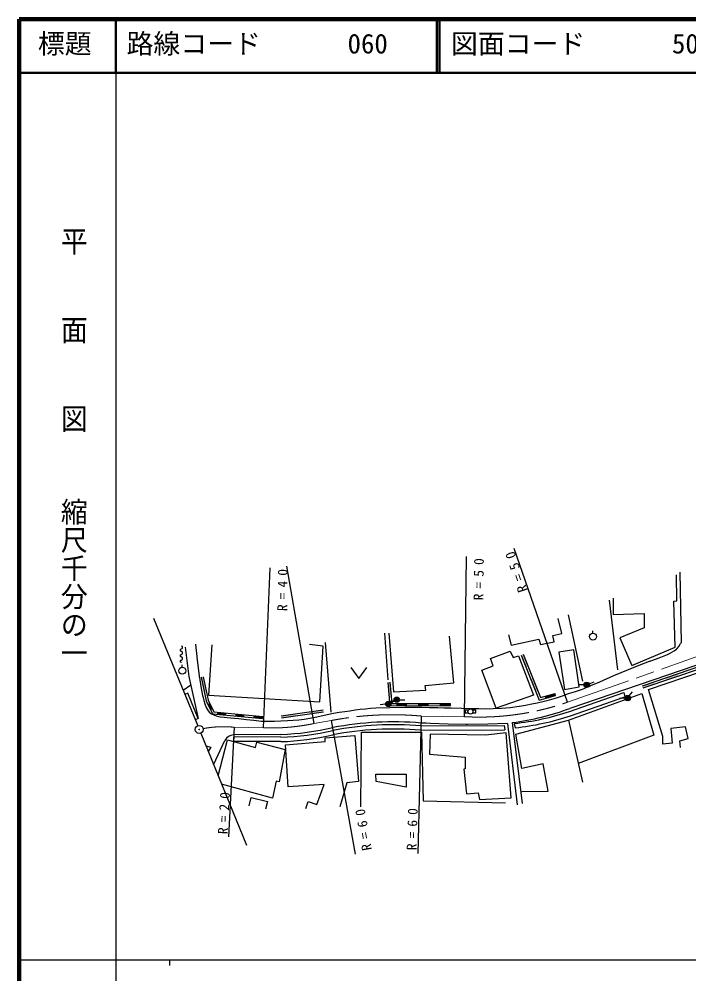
# Model space of a CAD drawing. Units: millimetres, scale not verified. Extents: x 40000 to 680000, y 20000 to 380000.
# Drawn here: x 40000 to 164672, y 202409 to 380000 of the extents above; entities that cross this region are included whole.
import ezdxf
from ezdxf.enums import TextEntityAlignment as Align

# ---------------------------------------------------------------- set-up
doc = ezdxf.new("R2010")
doc.units = ezdxf.units.MM
doc.header["$LTSCALE"] = 1000
doc.linetypes.add('CHAIN', pattern=[18.5, 12, -1.5, 3.5, -1.5])
for name, color, linetype, lineweight in [('M-BGD', 7, 'Continuous', 25), ('M-BMK', 2, 'CHAIN', 13), ('M-BMK-SRVR', 3, 'Continuous', 25), ('M-OTRS', 6, 'Continuous', 25), ('M-TTL', 2, 'Continuous', 140), ('M-TTL-BAND', 7, 'Continuous', 25), ('M-TTL-LINE', 7, 'Continuous', 50)]:
    doc.layers.add(name, color=color, linetype=linetype, lineweight=lineweight)
doc.layers.add('M-STR-HTXT', color=7, linetype='Continuous')
doc.layers.add('M-TTL-TXT', color=7, linetype='Continuous')
doc.styles.add('@ＭＳ 明朝', font='')
doc.styles.add('ＭＳ ゴシック', font='')
doc.styles.get('@ＭＳ 明朝').set_extended_font_data('@MS Mincho')
doc.styles.get('ＭＳ ゴシック').set_extended_font_data('MS Gothic')

msp = doc.modelspace()

# ---------------------------------------------------------------- hatches: boundary and pattern name
at = {"layer": 'M-BGD'}
for points in [[(133432, 261701), (134345, 259419), (134716, 259568), (133803, 261850)], [(73870, 257604), (74447, 254926), (74838, 255010), (74261, 257688)], [(162584, 258177), (160371, 257424), (160500, 257045), (162713, 257799)], [(108638, 256611), (108867, 254043), (109265, 254079), (109036, 256647)], [(135259, 257137), (136172, 254855), (136543, 255004), (135630, 257286)], [(158159, 256671), (155946, 255917), (156075, 255539), (158288, 256292)], [(137922, 253644), (139857, 254164), (139753, 254550), (137818, 254030)], [(75113, 252606), (75681, 251462), (76039, 251640), (75472, 252784)], [(110217, 252290), (112228, 252293), (112228, 252693), (110217, 252690)], [(114239, 252296), (116250, 252298), (116250, 252698), (114239, 252696)], [(118261, 252301), (120272, 252304), (120272, 252704), (118261, 252701)], [(76827, 250714), (78525, 250555), (78562, 250953), (76865, 251112)], [(80222, 250395), (81920, 250236), (81957, 250634), (80259, 250794)], [(83617, 250077), (85314, 249917), (85352, 250315), (83654, 250475)], [(88833, 250012), (91446, 250385), (91389, 250781), (88776, 250408)], [(94058, 250759), (96671, 251132), (96615, 251528), (94002, 251155)]]:
    msp.add_hatch(color=256, dxfattribs=at).paths.add_polyline_path(points)

# ---------------------------------------------------------------- linework, layer by layer
for p, q in [((142092, 252948), (132178, 281535)), ((122930, 250249), (123266, 280062)), ((85505, 248168), (86716, 277950)), ((94913, 248976), (89854, 278245)), ((162951, 277127), (163202, 264010)), ((162432, 271777), (162383, 276617)), ((149835, 271935), (151395, 258979)), ((150550, 272266), (150599, 269234)), ((161894, 271728), (162432, 271777)), ((162090, 263171), (161894, 271728)), ((65041, 268547), (73243, 248570)), ((141014, 265712), (140349, 268529)), ((142209, 269204), (144871, 256835)), ((150599, 269234), (156320, 269430)), ((156320, 269430), (156320, 266790)), ((156320, 266790), (151822, 264932)), ((108025, 265792), (108636, 257089)), ((108849, 265768), (109710, 254855)), ((120936, 256576), (120115, 265221)), ((131117, 265478), (131587, 263561)), ((131587, 263561), (136750, 264656)), ((136750, 264656), (137024, 263678)), ((139332, 265321), (141014, 265712)), ((139566, 264187), (139332, 265321)), ((146806, 265802), (146806, 266244)), ((151822, 264932), (154022, 259749)), ((70110, 262819), (70172, 262860)), ((70172, 262860), (70338, 262964)), ((70296, 263398), (70234, 263419)), ((70338, 263377), (70296, 263398)), ((70379, 263336), (70338, 263377)), ((70338, 262964), (70400, 263026)), ((70420, 263274), (70379, 263336)), ((70400, 263026), (70420, 263067)), ((70441, 263191), (70420, 263274)), ((70420, 263067), (70441, 263129)), ((70441, 263129), (70441, 263191)), ((70924, 263160), (71587, 257702)), ((72841, 263741), (73147, 260810)), ((75855, 263626), (75254, 254238)), ((96583, 263350), (94080, 263676)), ((96007, 252986), (96583, 263350)), ((96948, 264030), (98027, 251119)), ((137024, 263678), (139566, 264187)), ((154022, 259749), (162090, 263171)), ((161944, 262512), (162369, 262836)), ((162369, 262836), (162420, 262883)), ((162420, 262883), (162469, 262932)), ((162469, 262932), (162774, 263303)), ((162774, 263303), (163036, 263716)), ((163036, 263716), (163113, 263851)), ((163113, 263851), (163202, 264010)), ((70027, 262674), (70048, 262736)), ((70027, 262591), (70027, 262674)), ((70048, 262529), (70027, 262591)), ((70027, 261640), (70048, 261702)), ((70027, 261557), (70027, 261640)), ((70048, 261495), (70027, 261557)), ((70048, 262736), (70069, 262778)), ((70069, 262488), (70048, 262529)), ((70048, 261702), (70069, 261744)), ((70069, 261454), (70048, 261495)), ((70069, 262778), (70110, 262819)), ((70110, 262447), (70069, 262488)), ((70069, 261744), (70110, 261785)), ((70110, 261413), (70069, 261454)), ((70172, 262405), (70110, 262447)), ((70110, 261785), (70172, 261826)), ((70172, 261371), (70110, 261413)), ((70234, 262385), (70172, 262405)), ((70172, 261826), (70338, 261930)), ((70234, 261351), (70172, 261371)), ((70296, 262364), (70234, 262385)), ((70296, 261330), (70234, 261351)), ((70338, 262343), (70296, 262364)), ((70338, 261309), (70296, 261330)), ((70379, 262302), (70338, 262343)), ((70338, 261930), (70400, 261992)), ((70379, 261268), (70338, 261309)), ((70420, 262240), (70379, 262302)), ((70420, 261206), (70379, 261268)), ((70400, 261992), (70420, 262033)), ((70441, 262157), (70420, 262240)), ((70420, 262033), (70441, 262095)), ((70441, 261123), (70420, 261206)), ((70420, 260999), (70441, 261061)), ((70441, 262095), (70441, 262157)), ((70441, 261061), (70441, 261123)), ((127753, 261057), (131391, 262466)), ((131391, 262466), (131978, 261253)), ((131978, 261253), (132952, 261599)), ((132952, 261599), (135776, 254257)), ((133432, 261701), (136780, 253337)), ((133803, 261850), (137019, 253815)), ((143252, 262679), (140435, 262255)), ((140435, 262255), (141531, 255287)), ((144269, 255795), (143252, 262679)), ((157613, 260666), (159159, 261222)), ((159159, 261222), (160683, 261841)), ((160683, 261841), (161056, 262019)), ((161056, 262019), (161498, 262248)), ((161498, 262248), (161944, 262512)), ((70027, 260606), (70048, 260668)), ((70027, 260523), (70027, 260606)), ((70048, 260461), (70027, 260523)), ((70048, 260668), (70069, 260710)), ((70069, 260420), (70048, 260461)), ((70069, 260710), (70110, 260751)), ((70110, 260379), (70069, 260420)), ((70110, 260751), (70172, 260792)), ((70172, 260337), (70110, 260379)), ((70172, 260792), (70338, 260896)), ((70234, 260317), (70172, 260337)), ((70338, 260896), (70400, 260958)), ((70368, 259442), (70368, 259884)), ((70400, 260958), (70420, 260999)), ((73147, 260810), (73525, 257793)), ((101720, 259390), (103220, 257350)), ((103220, 257350), (104720, 259390)), ((126128, 258913), (128223, 259727)), ((128223, 259727), (127753, 261057)), ((168343, 260575), (142537, 251791)), ((153442, 259012), (155387, 259823)), ((155387, 259823), (157363, 260578)), ((167010, 259684), (155946, 255917)), ((167139, 259305), (156075, 255539)), ((157363, 260578), (157446, 260608)), ((157446, 260608), (157613, 260666)), ((71587, 257702), (73349, 249934)), ((73525, 257793), (73542, 257674)), ((73542, 257674), (73560, 257555)), ((73560, 257555), (73830, 255892)), ((73870, 257604), (74819, 253201)), ((74261, 257688), (75199, 253334)), ((128770, 251826), (126128, 258913)), ((148093, 256757), (150707, 257882)), ((150707, 257882), (153442, 259012)), ((157171, 255337), (167007, 258670)), ((70525, 255191), (71936, 256162)), ((73830, 255892), (74165, 254216)), ((108638, 256611), (109023, 252289)), ((109036, 256647), (109389, 252689)), ((115577, 256068), (120936, 256576)), ((115695, 255207), (115577, 256068)), ((141531, 255287), (144269, 255795)), ((145142, 256166), (144142, 256148)), ((144840, 255399), (146445, 256037)), ((146108, 256356), (147041, 256717)), ((146445, 256037), (148093, 256757)), ((71429, 254653), (70846, 254408)), ((73349, 249934), (71429, 254653)), ((74165, 254216), (74262, 253791)), ((75254, 254238), (96007, 252986)), ((109710, 254855), (115695, 255207)), ((135776, 254257), (128770, 251826)), ((136780, 253337), (139857, 254164)), ((137019, 253815), (139753, 254550)), ((139857, 254164), (139753, 254550)), ((140029, 253735), (141133, 254126)), ((141133, 254126), (142277, 254544)), ((142253, 249600), (155892, 254540)), ((142277, 254544), (143535, 254961)), ((142451, 251209), (152541, 254744)), ((143535, 254961), (144840, 255399)), ((152541, 254744), (152722, 253948)), ((153581, 254099), (154188, 254894)), ((155892, 254540), (158165, 246802)), ((159794, 246594), (157171, 255337)), ((74262, 253791), (74387, 253275)), ((74387, 253275), (74567, 252611)), ((74567, 252611), (74812, 251942)), ((74819, 253201), (76014, 250790)), ((75199, 253334), (76274, 251168)), ((108229, 252573), (107233, 252485)), ((109825, 253261), (108871, 252961)), ((109023, 252289), (120272, 252304)), ((109179, 252831), (110084, 253256)), ((109389, 252689), (120272, 252704)), ((110802, 253406), (111802, 253395)), ((120272, 252304), (120272, 252704)), ((131416, 251984), (133052, 252190)), ((133052, 252190), (133117, 252199)), ((133117, 252199), (134260, 252388)), ((134260, 252388), (135444, 252611)), ((135444, 252611), (136459, 252824)), ((136459, 252824), (137512, 253061)), ((137512, 253061), (138754, 253365)), ((138754, 253365), (140029, 253735)), ((142632, 250412), (152722, 253948)), ((152778, 253685), (151778, 253651)), ((74812, 251942), (74979, 251621)), ((74979, 251621), (75178, 251333)), ((75178, 251333), (75457, 251046)), ((75457, 251046), (75783, 250809)), ((75783, 250809), (76225, 250582)), ((76014, 250790), (85314, 249917)), ((76225, 250582), (76713, 250408)), ((76274, 251168), (85352, 250315)), ((76713, 250408), (77417, 250243)), ((88776, 250408), (96615, 251528)), ((88833, 250012), (96671, 251132)), ((95430, 250221), (96795, 250509)), ((96795, 250509), (97640, 250710)), ((97640, 250710), (98521, 250905)), ((98521, 250905), (99559, 251078)), ((99559, 251078), (100643, 251228)), ((100643, 251228), (101577, 251362)), ((101577, 251362), (102548, 251503)), ((102548, 251503), (103497, 251630)), ((103497, 251630), (104485, 251742)), ((104485, 251742), (105421, 251818)), ((105421, 251818), (106397, 251874)), ((106397, 251874), (109031, 251969)), ((109031, 251969), (111772, 252012)), ((111772, 252012), (113324, 252020)), ((113324, 252020), (114937, 252012)), ((114937, 252012), (116401, 251983)), ((116401, 251983), (117922, 251940)), ((117922, 251940), (119139, 251902)), ((119139, 251902), (120404, 251868)), ((120404, 251868), (122316, 251841)), ((122316, 251841), (124306, 251804)), ((123605, 251445), (123005, 251445)), ((123005, 251445), (123005, 250965)), ((123005, 250965), (123605, 250965)), ((124306, 251804), (125540, 251762)), ((125005, 251445), (124405, 251445)), ((124405, 250965), (125005, 250965)), ((125005, 250965), (125005, 251445)), ((125540, 251762), (126823, 251732)), ((126823, 251732), (128269, 251757)), ((128269, 251757), (129772, 251840)), ((129772, 251840), (131416, 251984)), ((73349, 249934), (72799, 249652)), ((77417, 250243), (78155, 250134)), ((78155, 250134), (78717, 250076)), ((78717, 250076), (79363, 250019)), ((79363, 250019), (80840, 249888)), ((80840, 249888), (82313, 249732)), ((82313, 249732), (83688, 249579)), ((83688, 249579), (85118, 249444)), ((85118, 249444), (86316, 249418)), ((85314, 249917), (85352, 250315)), ((86316, 249418), (87564, 249444)), ((87564, 249444), (88745, 249492)), ((88745, 249492), (89973, 249552)), ((89973, 249552), (91015, 249610)), ((91015, 249610), (92095, 249696)), ((92095, 249696), (93085, 249820)), ((93085, 249820), (94109, 249984)), ((94109, 249984), (95430, 250221)), ((98074, 249528), (102582, 224699)), ((114832, 250373), (114193, 224784)), ((115780, 249027), (114800, 249070)), ((116597, 248992), (115780, 249027)), ((119866, 248871), (116597, 248992)), ((123135, 248811), (119866, 248871)), ((123287, 248810), (123135, 248811)), ((123439, 248810), (123287, 248810)), ((127233, 248853), (123439, 248810)), ((130877, 248955), (127233, 248853)), ((130877, 248955), (132716, 233878)), ((133716, 234118), (131837, 249155)), ((132165, 248979), (132346, 248183)), ((132461, 247021), (142253, 249600)), ((142253, 249600), (144862, 238050)), ((73812, 247181), (82316, 226343)), ((80020, 248288), (78966, 227902)), ((88744, 246959), (79947, 246860)), ((103587, 233493), (103719, 247380)), ((103719, 247380), (114925, 247342)), ((114766, 247720), (130441, 247787)), ((114786, 248540), (130260, 248584)), ((114925, 247342), (115188, 234620)), ((116498, 246984), (116376, 243254)), ((126827, 246799), (116498, 246984)), ((130678, 247227), (126827, 246799)), ((130260, 248584), (130441, 247787)), ((131595, 235186), (130678, 247227)), ((133597, 240594), (132461, 247021)), ((164056, 248342), (161324, 248069)), ((161324, 248069), (161542, 245337)), ((164548, 246211), (164056, 248342)), ((76211, 241303), (78283, 245832)), ((77046, 239257), (78768, 245966)), ((78768, 245966), (84000, 244539)), ((79997, 245655), (80017, 246475)), ((88711, 245610), (79997, 245655)), ((88731, 246429), (80017, 246475)), ((84000, 244539), (84226, 245540)), ((84226, 245540), (89518, 244144)), ((89560, 245003), (96953, 245629)), ((96953, 246294), (102508, 246724)), ((96953, 245629), (96953, 246294)), ((102508, 246724), (103173, 238197)), ((158165, 246802), (144075, 241534)), ((159848, 245118), (159794, 246594)), ((161542, 245337), (159848, 245118)), ((162963, 245774), (164548, 246211)), ((163127, 244517), (162963, 245774)), ((74765, 244845), (75659, 244580)), ((75659, 244580), (75193, 243798)), ((89518, 244144), (88393, 238144)), ((90069, 237219), (89560, 245003)), ((116376, 243254), (123038, 242704)), ((123038, 242704), (123038, 240565)), ((123038, 240565), (122773, 240489)), ((122773, 240489), (123283, 235920)), ((137575, 241469), (133597, 240594)), ((138493, 236398), (137575, 241469)), ((87830, 238269), (87142, 235108)), ((88393, 238144), (87830, 238269)), ((103173, 238197), (100982, 237962)), ((106376, 239554), (112015, 239554)), ((106490, 238185), (106376, 239554)), ((112015, 237158), (106490, 238185)), ((112015, 239554), (112015, 237158)), ((87142, 235108), (77683, 237696)), ((96758, 237610), (90069, 237219)), ((95428, 233934), (96758, 237610)), ((100982, 237962), (99692, 233503)), ((133553, 236310), (138493, 236398)), ((82833, 233699), (83185, 235224)), ((83185, 235224), (86236, 234481)), ((86236, 234481), (85884, 233034)), ((93355, 233151), (93824, 234481)), ((93824, 234481), (95428, 233934)), ((115188, 234620), (130551, 234229)), ((123283, 235920), (125422, 236103)), ((125422, 236103), (125666, 234820)), ((125666, 234820), (131595, 235186))]:
    msp.add_line(p, q, dxfattribs=at)
for centre, radius in [((146806, 265156), 646), ((70368, 258796), 646), ((145642, 256175), 500), ((145642, 256175), 440), ((145642, 256175), 380), ((145642, 256175), 320), ((145642, 256175), 260), ((145642, 256175), 200), ((145642, 256175), 140), ((145642, 256175), 80), ((145642, 256175), 20), ((153278, 253702), 500), ((153278, 253702), 440), ((153278, 253702), 380), ((153278, 253702), 320), ((153278, 253702), 260), ((108727, 252618), 500), ((108727, 252618), 440), ((108727, 252618), 380), ((108727, 252618), 320), ((108727, 252618), 260), ((108727, 252618), 200), ((108727, 252618), 140), ((108727, 252618), 80), ((108727, 252618), 20), ((110302, 253412), 500), ((110302, 253412), 440), ((110302, 253412), 380), ((110302, 253412), 320), ((110302, 253412), 260), ((110302, 253412), 200), ((110302, 253412), 140), ((110302, 253412), 80), ((110302, 253412), 20), ((153278, 253702), 200), ((153278, 253702), 140), ((153278, 253702), 80), ((153278, 253702), 20), ((124005, 251204), 480)]:
    msp.add_circle(centre, radius, dxfattribs=at)
for centre, radius, start, end in [((125299, 298726), 50000, 277.51279, 290.16711), ((126773, 298688), 50000, 276.18993, 288.27307), ((126955, 297891), 50000, 276.18993, 288.27307), ((109666, 188759), 60000, 85.10471, 100.81595), ((109679, 189289), 60000, 85.10471, 100.81595), ((79981, 244944), 1917, 91.04376, 152.38824), ((87105, 295584), 50000, 271.8398, 283.0394), ((87126, 296403), 50000, 271.8398, 283.0394), ((87139, 296934), 50000, 271.8398, 283.0394), ((109646, 187939), 60000, 85.10471, 100.81595)]:
    msp.add_arc(centre, radius, start, end, dxfattribs=at)
at = {"layer": 'M-BMK'}
for p, q in [((142092, 252948), (170764, 263050)), ((94913, 248976), (98074, 249528)), ((114832, 250373), (122930, 250249)), ((80020, 248288), (85505, 248168))]:
    msp.add_line(p, q, dxfattribs=at)
for centre, radius, start, end in [((125668, 300174), 50000, 266.86162, 289.17688), ((109446, 190615), 60000, 84.84943, 100.92551), ((86808, 288147), 40000, 268.13301, 281.69057), ((78026, 228388), 20000, 84.27679, 100.8472)]:
    msp.add_arc(centre, radius, start, end, dxfattribs=at)
at = {"layer": 'M-BMK-SRVR'}
msp.add_circle((73528, 247876), 750, dxfattribs=at)
at = {"layer": 'M-OTRS'}
for radius in [31.3, 25, 18.8, 12.5, 6.3]:
    msp.add_circle((73537, 247867), radius, dxfattribs=at)
at = {"layer": 'M-TTL'}
for p, q in [((40000, 380000), (40000, 20000)), ((680000, 380000), (40000, 380000))]:
    msp.add_line(p, q, dxfattribs=at)
at = {"layer": 'M-TTL-BAND'}
for p, q in [((58000, 370000), (58000, 20000)), ((40000, 205000), (579000, 205000)), ((68000, 205000), (68000, 204000))]:
    msp.add_line(p, q, dxfattribs=at)
at = {"layer": 'M-TTL-LINE'}
for p, q in [((58000, 380000), (58000, 370000)), ((117750, 380000), (117750, 370000)), ((118250, 380000), (118250, 370000)), ((40000, 370000), (680000, 370000))]:
    msp.add_line(p, q, dxfattribs=at)

# ---------------------------------------------------------------- texts
at = {"layer": 'M-STR-HTXT', "char_height": 1833, "attachment_point": 7, "style": 'ＭＳ ゴシック'}
for s, insert, rotation in [('\\T1.76;R=50', (134698, 273764), 108.7), ('\\T1.76;R=50', (126448, 271883), 89.4), ('\\T1.76;R=40', (89928, 269881), 89.4), ('\\T1.76;R=20', (78850, 228356), 86.9), ('\\T1.76;R=60', (105706, 225523), 100.1), ('\\T1.76;R=60', (114001, 225386), 88.4)]:
    msp.add_mtext(s, dxfattribs=dict(at, insert=insert, rotation=rotation))
at = {"layer": 'M-TTL-BAND', "style": '@ＭＳ 明朝'}
for s, width, p in [('平\u3000\u3000面\u3000\u3000図', 1.1, (47277, 341475)), ('縮尺千分の一', 1.05, (47277, 291030))]:
    msp.add_text(s, height=3666, rotation=270, dxfattribs=dict(at, width=width)).set_placement(p, align=Align.BOTTOM_LEFT)
at = {"layer": 'M-TTL-TXT', "style": 'ＭＳ ゴシック'}
for s, p in [('標題', (43500, 372500)), ('路線コード', (60000, 372500)), ('060', (101142, 372500)), ('図面コード', (120380, 372500)), ('50-0', (161521, 372500))]:
    msp.add_text(s, height=3666, dxfattribs=at).set_placement(p, align=Align.BOTTOM_LEFT)

doc.saveas('drawing.dxf')
